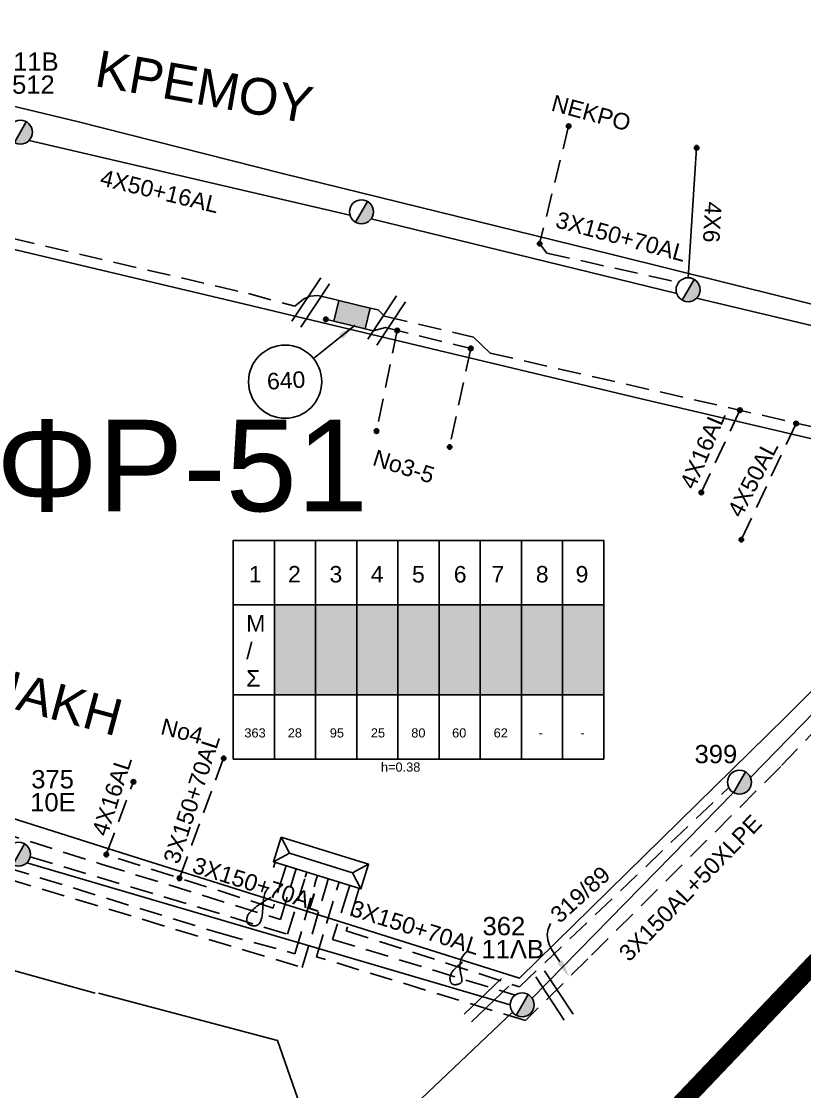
# Model space of a CAD drawing. Header units: millimetres. Extents: x 766 to 1726, y 225 to 629.
# Drawn here: x 1434.5 to 1477.3, y 516.8 to 575.3 of the extents above; entities that cross this region are included whole.
import ezdxf
from ezdxf.enums import TextEntityAlignment as Align

# ---------------------------------------------------------------- set-up
doc = ezdxf.new("R2010")
doc.units = ezdxf.units.MM
doc.linetypes.add('DASHED', pattern=[19.05, 12.7, -6.35])
doc.linetypes.add('DASHED2', pattern=[9.525, 6.35, -3.175])
for name, color, linetype in [('Link Box 4 Διευθύνσεων', 7, 'Continuous'), ('Άγνωστα', 7, 'Continuous'), ('Ασφαλειοκιβώτια Χ.Τ 9 αναχωρήσεων', 7, 'Continuous'), ('Γυμνά εναέρια ΧΤ (3Φ)   4x50AL', 7, 'Continuous'), ('Γυμνά εναέρια ΧΤ και ΦΟΠ (3Φ)   4x50+16AL', 7, 'Continuous'), ('Επιγραφές - Σχήματα', 7, 'Continuous'), ('Καλώδια ΧΤ   3x150+50AL', 7, 'DASHED'), ('Καλώδια ΧΤ   3x150+70AL', 7, 'DASHED'), ('Καλώδια ΧΤ   3x150AL+50XLPE', 7, 'DASHED'), ('Στύλος ΦΜ', 7, 'Continuous'), ('Στύλος ΦΜ @ 1', 7, 'Continuous'), ('Συνδέσεις', 7, 'Continuous'), ('Τομή', 7, 'Continuous'), ('Υποσταθμός πόλεως', 7, 'Continuous'), ('Υπόβαθρο ΔΕΗ', 7, 'Continuous'), ('Υπόγεια Καλώδια Δικτύου ΧΤ   .15', 7, 'DASHED'), ('Υπόγεια καλώδια Δικτύου ΧΤ και Παρ. ΧΤ - 3X150+70 AL', 7, 'DASHED'), ('Υπόγεια καλώδια Παροχών ΧΤ   4x16AL', 7, 'DASHED'), ('Υπόγεια καλώδια Παροχών ΧΤ   4x50AL', 7, 'DASHED'), ('Υπόγεια καλώδια Παροχών ΧΤ   4x6', 7, 'DASHED')]:
    doc.layers.add(name, color=color, linetype=linetype)
doc.styles.add('arial', font='arial.ttf')
doc.styles.get("Standard").update_dxf_attribs({"font": 'arial.ttf'})
doc.linetypes.add('SYN_LINE', pattern='A,0.5,-0.0001,["/\\/\\/\\/",Standard,S=0.1,R=0,X=0,Y=-0.05],-0.25', length=0.7501)
doc.dimstyles.new('ISO-25', dxfattribs={"dimtxt": 2.5, "dimasz": 2.5, "dimexe": 1.25, "dimexo": 0.625, "dimtad": 1, "dimtxsty": 'Standard', "dimcen": 2.5, "dimadec": 0, "dimazin": 0, "dimtfac": 1, "dimtmove": 0, "dimatfit": 3, "dimfxl": 1, "dimarcsym": 0})

# ---------------------------------------------------------------- blocks, each defined once
blk = doc.blocks.new('ΥΠΑΡΧΩΝ ΤΣΙΜΕΝΤΕΝΙΟΣ ΣΤΥΛΟΣ')
at = {"layer": 'Στύλος ΦΜ'}
blk.add_hatch(color=256, dxfattribs=at).paths.add_polyline_path([(-1.29, -2.28, 0.574793), (2.62, 0, 0.268822), (1.3, 2.27)])
blk.add_line((-1.29, -2.28), (1.3, 2.27), dxfattribs=at)
blk.add_circle((0, 0), 2.62, dxfattribs=at)
at = {"layer": 'Στύλος ΦΜ', "flags": 4}
for tag, p in [('ΑΡΙΘΜΟΣ', (-4.68, 8.05)), ('ΤΥΠΟΣ', (-4.91, 3.03))]:
    blk.add_attdef(tag, p, '', height=4, dxfattribs=at)
blk = doc.blocks.new('LINK BOX 4 ΑΝΑΧΩΡΗΣΕΩΝ')
at = {"layer": 'Link Box 4 Διευθύνσεων', "ltscale": 40}
blk.add_hatch(color=256, dxfattribs=at).paths.add_polyline_path([(-3.54, 0), (-3.54, -4.67), (3.54, -4.67), (3.54, 0)])
for p, q in [((-3.54, 0), (-5.33, 0)), ((5.33, 0), (3.54, 0)), ((-3.54, -4.67), (-5.33, -4.67)), ((5.33, -4.67), (3.54, -4.67))]:
    blk.add_line(p, q, dxfattribs=at)
blk.add_lwpolyline([(-3.54, -4.67), (-3.54, 0), (3.54, 0), (3.54, -4.67)], close=True, dxfattribs=at)
blk = doc.blocks.new('_ΣΥΝΔΕΣΗ')
at = {"layer": 'Συνδέσεις', "linetype": 'SYN_LINE', "ltscale": 40}
blk.add_hatch(color=256, dxfattribs=at).paths.add_polyline_path([(0.5, -0.01, 1), (-0.5, -0.01, 1)])
at = {"layer": 'Συνδέσεις'}
blk.add_circle((0, -0.01), 0.5, dxfattribs=at)
blk = doc.blocks.new('ΤΟΜΗ')
at = {"layer": 'Τομή', "ltscale": 40}
for p, q in [((-5.68, 0), (5.68, 0)), ((5.68, -2.33), (-5.68, -2.33))]:
    blk.add_line(p, q, dxfattribs=at)
blk = doc.blocks.new('ΑΣΦΑΛΕΙΟΚΙΒΩΤΙΟ ΥΠΟΣΤΑΘΜΟΥ 9A ΑΝΑΧΩΡΗΣΕΩΝ')
at = {"layer": 'Ασφαλειοκιβώτια Χ.Τ 9 αναχωρήσεων', "ltscale": 40}
for p, q in [((0, 0), (0, 11.955)), ((2.25, 0), (2.25, 11.955)), ((4.5, 0), (4.5, 11.955)), ((6.75, 0), (6.75, 11.955)), ((9, 0), (9, 11.955)), ((11.25, 0), (11.25, 11.955)), ((13.5, 0), (13.5, 11.955)), ((15.75, 0), (15.75, 11.955)), ((18, 0), (18, 11.955)), ((0, 8.434), (20.25, 8.434)), ((0, 3.521), (20.25, 3.521))]:
    blk.add_line(p, q, dxfattribs=at)
at = {"layer": 'Ασφαλειοκιβώτια Χ.Τ 9 αναχωρήσεων'}
blk.add_lwpolyline([(20.25, 0), (20.25, 11.955), (0, 11.955), (0, 0)], close=True, dxfattribs=at)
for s, p in [('1', (0.855, 9.658)), ('2', (2.997, 9.658)), ('3', (5.265, 9.658)), ('4', (7.521, 9.658)), ('5', (9.774, 9.658)), ('6', (12.057, 9.658)), ('7', (14.118, 9.658)), ('8', (16.54, 9.658)), ('9', (18.714, 9.658))]:
    blk.add_text(s, height=0.9, dxfattribs=at).set_placement(p)
at = {"layer": 'Ασφαλειοκιβώτια Χ.Τ 9 αναχωρήσεων', "ltscale": 40}
for tag, height, p in [('ΟΝΟΜΑ', 1.25, (9.403, 14.063)), ('ΚΕΙΜΕΝΟ 1', 0.5, (1.194, 1.435)), ('ΚΕΙΜΕΝΟ 2', 0.5, (3.37, 1.435)), ('ΚΕΙΜΕΝΟ 3', 0.5, (5.669, 1.435)), ('ΚΕΙΜΕΝΟ 4', 0.5, (7.913, 1.435)), ('ΚΕΙΜΕΝΟ 5', 0.5, (10.123, 1.435)), ('ΚΕΙΜΕΝΟ 6', 0.5, (12.354, 1.435)), ('ΚΕΙΜΕΝΟ 7', 0.5, (14.623, 1.435)), ('ΚΕΙΜΕΝΟ 8', 0.5, (16.804, 1.435)), ('ΚΕΙΜΕΝΟ 9', 0.5, (19.088, 1.435)), ('ΣΧ', 0.5, (9.152, -0.433))]:
    blk.add_attdef(tag, text='', height=height, dxfattribs=at).set_placement(p, align=Align.MIDDLE_CENTER)
blk = doc.blocks.new('ΥΠΟΣΤΑΘΜΟΣ ΠΟΛΕΩΣ 9 ΑΝΑΧΩΡΗΣΕΩΝ')
at = {"layer": 'Υποσταθμός πόλεως', "ltscale": 40}
for p, q in [((-9.63, -2.82), (-9.63, -4)), ((-7.12, -2.82), (-7.12, -4)), ((-4.84, -2.82), (-4.84, -4)), ((-2.36, -2.82), (-2.36, -4)), ((0.09, -2.82), (0.09, -4)), ((2.55, -2.82), (2.55, -4)), ((5.02, -2.82), (5.02, -4)), ((7.48, -2.82), (7.48, -4)), ((9.61, -2.82), (9.61, -4))]:
    blk.add_line(p, q, dxfattribs=at)
blk.add_lwpolyline([(-10.02, 2.82), (10.02, 2.82), (10.02, -2.82), (-10.02, -2.82)], close=True, dxfattribs=at)
for points in [[(-7.21, 0), (-10.02, 2.82)], [(7.21, 0), (10.02, 2.82)], [(-10.02, -2.82), (-7.21, 0)], [(-7.21, 0), (7.21, 0)], [(10.02, -2.82), (7.21, 0)]]:
    blk.add_lwpolyline(points, dxfattribs=at)
at = {"layer": 'Υποσταθμός πόλεως', "linetype": 'SYN_LINE', "ltscale": 40, "flags": 1}
for tag, p in [('ΜΕΤΑΣΧΗΜΑΤΙΣΜΟΣ', (10.79, 1.71)), ('ΙΣΧΥΣ', (10.77, -1.08)), ('ΑΡΙΘΜΟΣ', (10.89, -3.8))]:
    blk.add_attdef(tag, p, '', height=1.8, dxfattribs=at)

msp = doc.modelspace()

# ---------------------------------------------------------------- hatches: boundary and pattern name
at = {"layer": 'Ασφαλειοκιβώτια Χ.Τ 9 αναχωρήσεων'}
for color, points in [(6, [(1450.613, 543.438), (1448.363, 543.438), (1448.363, 538.524), (1450.613, 538.524)]), (1, [(1452.863, 543.438), (1450.613, 543.438), (1450.613, 538.524), (1452.863, 538.524)]), (133, [(1455.113, 543.438), (1452.863, 543.438), (1452.863, 538.524), (1455.113, 538.524)]), (5, [(1457.363, 543.438), (1455.113, 543.438), (1455.113, 538.524), (1457.363, 538.524)]), (85, [(1459.613, 543.438), (1457.363, 543.438), (1457.363, 538.524), (1459.613, 538.524)]), (30, [(1461.863, 543.438), (1459.613, 543.438), (1459.613, 538.524), (1461.863, 538.524)]), (27, [(1464.113, 543.438), (1461.863, 543.438), (1461.863, 538.524), (1464.113, 538.524)]), (2, [(1466.363, 543.438), (1464.113, 543.438), (1464.113, 538.524), (1466.363, 538.524)])]:
    msp.add_hatch(color=color, dxfattribs=at).paths.add_polyline_path(points)

# ---------------------------------------------------------------- linework, layer by layer
at = {"layer": 'Άγνωστα', "color": 85, "linetype": 'DASHED', "ltscale": 0.1}
msp.add_lwpolyline([(1464.445, 569.599), (1462.863, 563.183)], dxfattribs=at)
at = {"layer": 'Άγνωστα', "color": 30, "linetype": 'DASHED', "ltscale": 0.1}
for points in [[(1453.767, 558.423), (1454.434, 558.589), (1459.097, 557.456)], [(1455.075, 558.433), (1453.948, 552.934)], [(1459.097, 557.456), (1457.944, 552.064)]]:
    msp.add_lwpolyline(points, dxfattribs=at)
at = {"layer": 'Γυμνά εναέρια ΧΤ (3Φ)   4x50AL', "color": 1}
msp.add_lwpolyline([(1434.833, 529.326), (1461.249, 521.568)], dxfattribs=at)
at = {"layer": 'Γυμνά εναέρια ΧΤ και ΦΟΠ (3Φ)   4x50+16AL', "color": 85}
for points in [[(1434.956, 568.819), (1452.493, 564.744)], [(1453.65, 564.536), (1470.357, 560.448)], [(1471.442, 560.206), (1493.727, 554.895)], [(1474.384, 533.997), (1494.041, 554.175)], [(1473.46, 533.171), (1462.447, 521.932)]]:
    msp.add_lwpolyline(points, dxfattribs=at)
at = {"layer": 'Γυμνά εναέρια ΧΤ και ΦΟΠ (3Φ)   4x50+16AL', "color": 5}
msp.add_lwpolyline([(1448.158, 508.621), (1461.385, 521.168)], dxfattribs=at)
at = {"layer": 'Επιγραφές - Σχήματα'}
for points in [[(1448.177, 527.444), (1447.998, 527.345), (1447.842, 527.254), (1447.707, 527.171), (1447.59, 527.094), (1447.489, 527.024), (1447.401, 526.959), (1447.325, 526.899), (1447.258, 526.844), (1447.198, 526.793), (1447.145, 526.745), (1447.098, 526.701), (1447.056, 526.659), (1447.02, 526.62), (1446.989, 526.582), (1446.962, 526.546), (1446.939, 526.51), (1446.92, 526.476), (1446.904, 526.441), (1446.891, 526.408), (1446.881, 526.375), (1446.873, 526.343), (1446.868, 526.311), (1446.863, 526.28), (1446.861, 526.25), (1446.859, 526.22), (1446.859, 526.191), (1446.861, 526.163), (1446.864, 526.136), (1446.87, 526.11), (1446.878, 526.085), (1446.889, 526.061), (1446.903, 526.039), (1446.92, 526.017), (1446.94, 525.997), (1446.963, 525.979), (1446.989, 525.962), (1447.018, 525.946), (1447.048, 525.932), (1447.081, 525.92), (1447.116, 525.91), (1447.152, 525.902), (1447.19, 525.896), (1447.228, 525.892), (1447.267, 525.892), (1447.305, 525.894), (1447.343, 525.899), (1447.38, 525.907), (1447.415, 525.92), (1447.449, 525.936), (1447.48, 525.956), (1447.51, 525.981), (1447.538, 526.01), (1447.563, 526.044), (1447.587, 526.083), (1447.609, 526.127), (1447.629, 526.176), (1447.647, 526.231), (1447.663, 526.29), (1447.677, 526.354), (1447.69, 526.421), (1447.701, 526.491), (1447.71, 526.563), (1447.718, 526.636), (1447.725, 526.711), (1447.73, 526.786), (1447.735, 526.861), (1447.739, 526.937), (1447.744, 527.013), (1447.749, 527.091), (1447.754, 527.171), (1447.762, 527.252), (1447.771, 527.335), (1447.783, 527.419), (1447.799, 527.505), (1447.821, 527.591), (1447.851, 527.676), (1447.891, 527.759), (1447.943, 527.838), (1448.008, 527.913), (1448.089, 527.983)], [(1463.969, 523.926), (1463.816, 524.145), (1463.659, 524.374), (1463.511, 524.614), (1463.389, 524.865), (1463.307, 525.13), (1463.28, 525.41), (1463.324, 525.707), (1463.453, 526.02)], [(1458.655, 523.909), (1458.513, 523.797), (1458.395, 523.699), (1458.298, 523.613), (1458.22, 523.537), (1458.158, 523.471), (1458.11, 523.412), (1458.072, 523.36), (1458.043, 523.313), (1458.019, 523.27), (1458, 523.23), (1457.986, 523.192), (1457.975, 523.158), (1457.968, 523.125), (1457.964, 523.093), (1457.962, 523.063), (1457.961, 523.034), (1457.962, 523.005), (1457.964, 522.977), (1457.966, 522.95), (1457.97, 522.923), (1457.975, 522.897), (1457.981, 522.872), (1457.988, 522.849), (1457.996, 522.826), (1458.004, 522.805), (1458.014, 522.785), (1458.025, 522.767), (1458.038, 522.75), (1458.052, 522.734), (1458.069, 522.721), (1458.087, 522.709), (1458.109, 522.698), (1458.132, 522.69), (1458.158, 522.683), (1458.186, 522.678), (1458.216, 522.675), (1458.247, 522.674), (1458.278, 522.675), (1458.31, 522.678), (1458.342, 522.683), (1458.373, 522.69), (1458.404, 522.698), (1458.433, 522.709), (1458.461, 522.721), (1458.488, 522.734), (1458.512, 522.748), (1458.534, 522.763), (1458.554, 522.779), (1458.57, 522.795), (1458.584, 522.812), (1458.595, 522.83), (1458.603, 522.848), (1458.61, 522.868), (1458.614, 522.888), (1458.616, 522.91), (1458.616, 522.932), (1458.615, 522.956), (1458.613, 522.981), (1458.609, 523.007), (1458.604, 523.035), (1458.599, 523.064), (1458.592, 523.094), (1458.585, 523.126), (1458.578, 523.16), (1458.57, 523.195), (1458.562, 523.231), (1458.554, 523.269), (1458.546, 523.308), (1458.539, 523.348), (1458.531, 523.388), (1458.524, 523.43), (1458.518, 523.472), (1458.513, 523.514), (1458.508, 523.558), (1458.505, 523.603), (1458.504, 523.65), (1458.505, 523.7), (1458.509, 523.753), (1458.515, 523.81), (1458.524, 523.871), (1458.537, 523.936), (1458.556, 524.006), (1458.581, 524.078), (1458.614, 524.153), (1458.657, 524.228), (1458.713, 524.304), (1458.781, 524.379), (1458.864, 524.451)]]:
    msp.add_lwpolyline(points, dxfattribs=at)
msp.add_circle((1448.953, 555.636), 2, dxfattribs=at)
msp.add_solid([(1464.111, 524.013), (1464.49, 523.072), (1463.827, 523.839)], dxfattribs=at)
at = {"layer": 'Καλώδια ΧΤ   3x150+50AL', "color": 2, "ltscale": 0.1}
msp.add_lwpolyline([(1392.866, 544.047), (1392.881, 542.677), (1393.181, 541.674), (1393.389, 541.205), (1393.874, 541.027), (1394.544, 540.981), (1395.138, 541.295), (1402.181, 538.95), (1412.301, 535.581), (1422.147, 532.285), (1433.846, 528.447), (1449.89, 523.609), (1451.225, 528.183)], dxfattribs=at)
at = {"layer": 'Καλώδια ΧΤ   3x150+50AL', "color": 27, "ltscale": 0.1}
msp.add_lwpolyline([(1393.449, 543.21), (1393.486, 542.49), (1393.495, 542.107), (1393.724, 541.785), (1394.019, 541.591), (1394.512, 541.605), (1394.869, 542.129), (1404.599, 538.832), (1415.215, 535.185), (1431.904, 529.642), (1445.396, 525.488), (1449.491, 524.368), (1450.638, 528.366)], dxfattribs=at)
at = {"layer": 'Καλώδια ΧΤ   3x150+50AL', "color": 133, "ltscale": 0.1}
msp.add_lwpolyline([(1420.477, 535.085), (1438.957, 529.25), (1448.705, 526.235), (1449.461, 528.732)], dxfattribs=at)
at = {"layer": 'Καλώδια ΧΤ   3x150+70AL', "color": 85, "ltscale": 0.1}
for points in [[(1462.863, 563.183), (1463.259, 562.67), (1470.453, 561.058)], [(1452.911, 527.659), (1452.289, 525.626), (1461.761, 522.557), (1473.198, 533.445)]]:
    msp.add_lwpolyline(points, dxfattribs=at)
at = {"layer": 'Καλώδια ΧΤ   3x150+70AL', "color": 1, "ltscale": 0.1}
msp.add_lwpolyline([(1435.027, 529.671), (1449.09, 525.436), (1450.054, 528.547)], dxfattribs=at)
at = {"layer": 'Καλώδια ΧΤ   3x150+70AL', "color": 6, "ltscale": 0.1}
msp.add_lwpolyline([(1448.917, 528.901), (1448.29, 526.864), (1439.181, 529.784)], dxfattribs=at)
at = {"layer": 'Καλώδια ΧΤ   3x150+70AL', "color": 5, "ltscale": 0.1}
msp.add_lwpolyline([(1452.402, 527.817), (1451.548, 525.153), (1461.528, 522.104)], dxfattribs=at)
at = {"layer": 'Καλώδια ΧΤ   3x150AL+50XLPE', "color": 30, "linetype": 'DASHED', "ltscale": 0.1}
msp.add_lwpolyline([(1454.039, 559.558), (1454.391, 559.212), (1459.248, 558.076), (1460.16, 557.197), (1460.16, 557.197), (1479.538, 552.764), (1483.203, 558.108), (1493.821, 555.602), (1494.125, 555.353)], dxfattribs=at)
at = {"layer": 'Καλώδια ΧΤ   3x150AL+50XLPE', "color": 30, "ltscale": 0.1}
msp.add_lwpolyline([(1479.696, 552.995), (1480.134, 552.907), (1480.487, 552.627), (1480.68, 552.279), (1481.247, 549.999), (1483.516, 542.478), (1476.046, 534.607), (1465.495, 524.086), (1462.096, 520.714), (1450.662, 524.204), (1451.814, 528)], dxfattribs=at)
at = {"layer": 'Υπόβαθρο ΔΕΗ'}
for points in [[(1392.283, 592.717), (1392.964, 580.928), (1405.286, 577.81), (1422.299, 573.52), (1437.589, 569.857), (1448.808, 567.011), (1466.902, 562.571), (1482.582, 558.665), (1493.336, 556.024), (1500.729, 562.719), (1505.086, 566.847), (1505.386, 571.7), (1505.83, 578.623), (1506.175, 586.432), (1484.978, 587.674), (1464.98, 588.827), (1444.397, 590.038), (1418.475, 591.398), (1392.283, 592.717)], [(1393.321, 572.663), (1394.01, 562.962), (1394.923, 550.546), (1395.343, 544.146), (1404.645, 541.156), (1422.641, 535.382), (1439.66, 529.996), (1461.769, 523.032), (1467.605, 528.769), (1476.282, 537.273), (1482.294, 543.323), (1479.918, 551.993), (1468.338, 554.719), (1446.746, 559.868), (1428.992, 564.089), (1418.27, 566.663), (1403.318, 570.293), (1393.321, 572.663)], [(1438.562, 522.211), (1432.987, 523.76), (1420.582, 527.295), (1410.379, 530.161), (1396.819, 533.987), (1393.52, 529.667), (1394.113, 522.211), (1398.772, 467.237), (1414.997, 462.906), (1419.529, 472.29), (1423.682, 479.997), (1428.477, 487.281), (1437.293, 499.187), (1448.008, 511.482), (1450.57, 513.779), (1448.533, 519.619), (1438.746, 522.211)]]:
    msp.add_lwpolyline(points, dxfattribs=at)
at = {"layer": 'Υπόβαθρο ΔΕΗ', "linetype": 'DASHED2', "ltscale": 1.5, "const_width": 1, "flags": 128}
msp.add_lwpolyline([(1331.093, 245.3), (1342.047, 271.231), (1355.691, 302.6), (1366.859, 328.368), (1379.319, 357.098), (1390.003, 381.321), (1400.796, 405.376), (1410.202, 426.503), (1421.434, 448.216), (1430.934, 466.415), (1434.011, 472.903), (1439.093, 480.737), (1445.181, 489.19), (1448.557, 493.339), (1454.267, 499.1), (1465.692, 511.055), (1482.188, 528.362), (1487.533, 533.765), (1494.854, 540.49), (1504.253, 548.541), (1513.643, 556.746), (1541.032, 580.479)], dxfattribs=at)
at = {"layer": 'Υπόγεια Καλώδια Δικτύου ΧΤ   .15', "color": 2, "ltscale": 0.1}
msp.add_lwpolyline([(1383.484, 543.379), (1394.84, 544.187), (1393.919, 558.076), (1392.841, 572.698), (1392.871, 572.986), (1393.003, 573.131), (1393.167, 573.241), (1393.381, 573.25), (1403.945, 570.69), (1418.961, 567.071), (1432.151, 563.909), (1446.949, 560.449), (1449.489, 559.764), (1449.951, 560.143), (1450.304, 560.305), (1450.732, 560.339), (1451.449, 560.18)], dxfattribs=at)
at = {"layer": 'Υπόγεια καλώδια Δικτύου ΧΤ και Παρ. ΧΤ - 3X150+70 AL', "color": 6, "ltscale": 0.1}
msp.add_lwpolyline([(1443.181, 528.494), (1445.593, 535.048)], dxfattribs=at)
at = {"layer": 'Υπόγεια καλώδια Παροχών ΧΤ   4x16AL', "color": 30, "ltscale": 0.1}
msp.add_lwpolyline([(1473.807, 554.075), (1471.697, 549.578)], dxfattribs=at)
at = {"layer": 'Υπόγεια καλώδια Παροχών ΧΤ   4x16AL', "color": 6, "ltscale": 0.1}
msp.add_lwpolyline([(1439.181, 529.784), (1440.661, 533.761)], dxfattribs=at)
at = {"layer": 'Υπόγεια καλώδια Παροχών ΧΤ   4x50AL', "color": 30, "ltscale": 0.1}
msp.add_lwpolyline([(1476.876, 553.347), (1473.886, 547.002)], dxfattribs=at)
at = {"layer": 'Υπόγεια καλώδια Παροχών ΧΤ   4x6', "color": 85, "linetype": 'SYN_LINE', "ltscale": 5}
msp.add_lwpolyline([(1470.974, 561.318), (1471.443, 568.422)], dxfattribs=at)

# ---------------------------------------------------------------- block references
at = {"layer": 'Link Box 4 Διευθύνσεων', "xscale": 0.2500000000000738, "yscale": 0.2500000000000738, "zscale": 0.2500000000000738, "rotation": 346.492501045463}
msp.add_blockref('LINK BOX 4 ΑΝΑΧΩΡΗΣΕΩΝ', (1452.744, 559.869), dxfattribs=at)
at = {"layer": 'Ασφαλειοκιβώτια Χ.Τ 9 αναχωρήσεων'}
ref = msp.add_blockref('ΑΣΦΑΛΕΙΟΚΙΒΩΤΙΟ ΥΠΟΣΤΑΘΜΟΥ 9A ΑΝΑΧΩΡΗΣΕΩΝ', (1446.113, 535.003), dxfattribs=at)
ref.add_attrib('ΚΕΙΜΕΝΟ 9', '-', dxfattribs={"ltscale": 40, "height": 0.5}).set_placement((1465.201, 536.438), align=Align.MIDDLE_CENTER)
ref.add_attrib('ΚΕΙΜΕΝΟ 8', '-', dxfattribs={"ltscale": 40, "height": 0.5}).set_placement((1462.917, 536.438), align=Align.MIDDLE_CENTER)
ref.add_attrib('ΚΕΙΜΕΝΟ 7', '62', dxfattribs={"ltscale": 40, "height": 0.5}).set_placement((1460.736, 536.438), align=Align.MIDDLE_CENTER)
ref.add_attrib('ΚΕΙΜΕΝΟ 6', '60', dxfattribs={"ltscale": 40, "height": 0.5}).set_placement((1458.467, 536.438), align=Align.MIDDLE_CENTER)
ref.add_attrib('ΚΕΙΜΕΝΟ 5', '80', dxfattribs={"ltscale": 40, "height": 0.5}).set_placement((1456.236, 536.438), align=Align.MIDDLE_CENTER)
ref.add_attrib('ΚΕΙΜΕΝΟ 4', '25', dxfattribs={"ltscale": 40, "height": 0.5}).set_placement((1454.026, 536.438), align=Align.MIDDLE_CENTER)
ref.add_attrib('ΚΕΙΜΕΝΟ 3', '95', dxfattribs={"ltscale": 40, "height": 0.5}).set_placement((1451.782, 536.438), align=Align.MIDDLE_CENTER)
ref.add_attrib('ΚΕΙΜΕΝΟ 1', '363', dxfattribs={"ltscale": 40, "height": 0.5}).set_placement((1447.307, 536.438), align=Align.MIDDLE_CENTER)
ref.add_attrib('ΚΕΙΜΕΝΟ 2', '28', dxfattribs={"ltscale": 40, "height": 0.5}).set_placement((1449.483, 536.438), align=Align.MIDDLE_CENTER)
ref.add_attrib('ΣΧ', 'h=0.38', dxfattribs={"ltscale": 40, "height": 0.5}).set_placement((1455.265, 534.57), align=Align.MIDDLE_CENTER)
at = {"layer": 'Στύλος ΦΜ @ 1', "ltscale": 40}
ref = msp.add_blockref('ΥΠΑΡΧΩΝ ΤΣΙΜΕΝΤΕΝΙΟΣ ΣΤΥΛΟΣ', (1434.483, 569.272), dxfattribs=dict(at, xscale=0.25, yscale=0.25, zscale=0.25))
ref.add_attrib('ΤΥΠΟΣ', '512', (1434.03, 571.375), dxfattribs={"layer": 'Στύλος ΦΜ', "height": 1, "flags": 4})
ref.add_attrib('ΑΡΙΘΜΟΣ', '11B', (1434.089, 572.632), dxfattribs={"layer": 'Στύλος ΦΜ', "height": 1, "flags": 4})
at = {"layer": 'Στύλος ΦΜ @ 1', "ltscale": 40, "xscale": 0.25, "yscale": 0.25, "zscale": 0.25}
for p in [(1453.123, 564.923), (1470.974, 560.663)]:
    msp.add_blockref('ΥΠΑΡΧΩΝ ΤΣΙΜΕΝΤΕΝΙΟΣ ΣΤΥΛΟΣ', p, dxfattribs=at)
at = {"layer": 'Στύλος ΦΜ @ 1', "ltscale": 40}
ref = msp.add_blockref('ΥΠΑΡΧΩΝ ΤΣΙΜΕΝΤΕΝΙΟΣ ΣΤΥΛΟΣ', (1473.782, 533.74), dxfattribs=dict(at, xscale=0.25, yscale=0.25, zscale=0.25))
ref.add_attrib('ΤΥΠΟΣ', '399', (1471.329, 534.78), dxfattribs={"layer": 'Στύλος ΦΜ', "height": 1, "flags": 4})
ref = msp.add_blockref('ΥΠΑΡΧΩΝ ΤΣΙΜΕΝΤΕΝΙΟΣ ΣΤΥΛΟΣ', (1434.386, 529.804), dxfattribs=dict(at, xscale=0.25, yscale=0.25, zscale=0.25))
ref.add_attrib('ΤΥΠΟΣ', '10E', (1435.02, 532.148), dxfattribs={"layer": 'Στύλος ΦΜ', "height": 1, "flags": 4})
ref.add_attrib('ΑΡΙΘΜΟΣ', '375', (1435.079, 533.405), dxfattribs={"layer": 'Στύλος ΦΜ', "height": 1, "flags": 4})
ref = msp.add_blockref('ΥΠΑΡΧΩΝ ΤΣΙΜΕΝΤΕΝΙΟΣ ΣΤΥΛΟΣ', (1461.903, 521.568), dxfattribs=dict(at, xscale=0.25, yscale=0.25, zscale=0.25))
ref.add_attrib('ΤΥΠΟΣ', '11ΛB', (1459.684, 524.119), dxfattribs={"layer": 'Στύλος ΦΜ', "height": 1, "flags": 4})
ref.add_attrib('ΑΡΙΘΜΟΣ', '362', (1459.743, 525.376), dxfattribs={"layer": 'Στύλος ΦΜ', "height": 1, "flags": 4})
at = {"layer": 'Συνδέσεις', "xscale": 0.25, "yscale": 0.25, "zscale": 0.25}
for p in [(1464.446, 569.602), (1471.444, 568.425), (1462.864, 563.185), (1451.177, 559.048), (1455.075, 558.436), (1459.097, 557.458), (1473.807, 554.078), (1476.877, 553.35), (1453.949, 552.937), (1457.944, 552.067), (1471.698, 549.58), (1473.886, 547.004), (1445.594, 535.051), (1440.662, 533.764), (1439.182, 529.787), (1443.182, 528.496)]:
    msp.add_blockref('_ΣΥΝΔΕΣΗ', p, dxfattribs=at)
at = {"layer": 'Τομή'}
for p, xscale, yscale, zscale, rotation in [((1450.111, 560.13), 0.2500000000001854, 0.2500000000001854, 0.2500000000001854, 56.42408126017023), ((1454.257, 559.146), 0.2500000000001854, 0.2500000000001854, 0.2500000000001854, 56.42408126017023), ((1459.757, 522.038), 0.2500000000003244, 0.2500000000003244, 0.2500000000003244, 43.61485109207069), ((1463.428, 521.922), 0.2500000000002547, 0.2500000000002547, 0.2500000000002547, 123.271412831559)]:
    msp.add_blockref('ΤΟΜΗ', p, dxfattribs=dict(at, xscale=xscale, yscale=yscale, zscale=zscale, rotation=rotation))
at = {"layer": 'Υποσταθμός πόλεως', "xscale": 0.2499999999999971, "yscale": 0.2499999999999971, "zscale": 0.2499999999999971, "rotation": 342.7286898999833}
msp.add_blockref('ΥΠΟΣΤΑΘΜΟΣ ΠΟΛΕΩΣ 9 ΑΝΑΧΩΡΗΣΕΩΝ', (1450.914, 529.328), dxfattribs=at)

# ---------------------------------------------------------------- texts
at = {"layer": 'Άγνωστα', "color": 7, "insert": (1463.675, 571.338), "char_height": 0.9, "width": 84.18588, "attachment_point": 1, "rotation": 344.82589}
msp.add_mtext('ΝΕΚΡΟ', dxfattribs=at)
at = {"layer": 'Ασφαλειοκιβώτια Χ.Τ 9 αναχωρήσεων', "insert": (1446.825, 542.874), "char_height": 0.9, "width": 2.17983, "attachment_point": 1}
msp.add_mtext('M\\P/\\PΣ', dxfattribs=at)
at = {"layer": 'Γυμνά εναέρια ΧΤ και ΦΟΠ (3Φ)   4x50+16AL', "color": 7, "insert": (1438.995, 567.255), "char_height": 0.9, "width": 84.18588, "attachment_point": 1, "rotation": 346.47239}
msp.add_mtext('4X50+16AL', dxfattribs=at)
at = {"layer": 'Επιγραφές - Σχήματα', "char_height": 2, "width": 4.30029, "attachment_point": 1}
for s, insert, rotation in [('ΚΡΕΜΟΥ', (1438.816, 573.778), 350.0143), ('ΚΟΚΚΙΝΑΚΗ', (1424.485, 542.402), 344.9904)]:
    msp.add_mtext(s, dxfattribs=dict(at, insert=insert, rotation=rotation))
at = {"layer": 'Επιγραφές - Σχήματα', "ltscale": 40, "char_height": 0.9, "width": 47.0228, "attachment_point": 1, "style": 'arial'}
for s, insert, rotation in [('{\\fArial|b0|i0|c161|p34;640}', (1447.934, 556.096), 3.35504), ('{\\fArial|b0|i0|c161|p34;319/89}', (1463.35, 526.651), 42.14239)]:
    msp.add_mtext(s, dxfattribs=dict(at, insert=insert, rotation=rotation))
at = {"layer": 'Επιγραφές - Σχήματα', "insert": (1433.153, 553.554), "char_height": 5, "width": 4.30029, "attachment_point": 1}
msp.add_mtext('ΦΡ-51', dxfattribs=at)
at = {"layer": 'Επιγραφές - Σχήματα', "char_height": 0.9, "width": 84.18588, "attachment_point": 1, "style": 'arial'}
for s, insert, rotation in [('No3-5', (1453.943, 551.949), 342.38831), ('No4', (1442.313, 537.251), 345.91745)]:
    msp.add_mtext(s, dxfattribs=dict(at, insert=insert, rotation=rotation))
at = {"layer": 'Καλώδια ΧΤ   3x150+70AL', "color": 7, "char_height": 0.9, "width": 84.18588, "attachment_point": 1}
for insert, rotation in [((1463.905, 564.96), 344.82589), ((1444.085, 529.682), 342.57418), ((1452.707, 527.329), 342.57418)]:
    msp.add_mtext('3X150+70AL', dxfattribs=dict(at, insert=insert, rotation=rotation))
at = {"layer": 'Καλώδια ΧΤ   3x150AL+50XLPE', "color": 7, "insert": (1471.098, 527.962), "char_height": 0.9, "width": 13.92422, "attachment_point": 5, "rotation": 45.84389}
msp.add_mtext('3X150AL+50XLPE', dxfattribs=at)
at = {"layer": 'Υπόγεια καλώδια Δικτύου ΧΤ και Παρ. ΧΤ - 3X150+70 AL', "color": 7, "insert": (1442.276, 529.497), "char_height": 0.9, "width": 84.18588, "attachment_point": 1, "rotation": 71.83106}
msp.add_mtext('3X150+70AL', dxfattribs=at)
at = {"layer": 'Υπόγεια καλώδια Παροχών ΧΤ   4x16AL', "color": 7, "char_height": 0.9, "width": 84.18588, "attachment_point": 1}
for insert, rotation in [((1470.494, 550.04), 67.16067), ((1438.368, 531.006), 72.1087)]:
    msp.add_mtext('4X16AL', dxfattribs=dict(at, insert=insert, rotation=rotation))
at = {"layer": 'Υπόγεια καλώδια Παροχών ΧΤ   4x50AL', "color": 7, "insert": (1473.081, 548.558), "char_height": 0.9, "width": 84.18588, "attachment_point": 1, "rotation": 62.58498}
msp.add_mtext('4X50AL', dxfattribs=at)
at = {"layer": 'Υπόγεια καλώδια Παροχών ΧΤ   4x6', "color": 7, "insert": (1472.816, 565.443), "char_height": 0.9, "width": 84.18588, "attachment_point": 1, "rotation": 266.63031}
msp.add_mtext('4X6', dxfattribs=at)

# ---------------------------------------------------------------- leaders
at = {"layer": 'Επιγραφές - Σχήματα'}
msp.add_leader([(1452.78, 558.734), (1450.498, 556.905)], dimstyle='ISO-25', override={"dimasz": 1, "dimgap": 0.625, "dimtad": 0}, dxfattribs=at)

doc.saveas('drawing.dxf')
